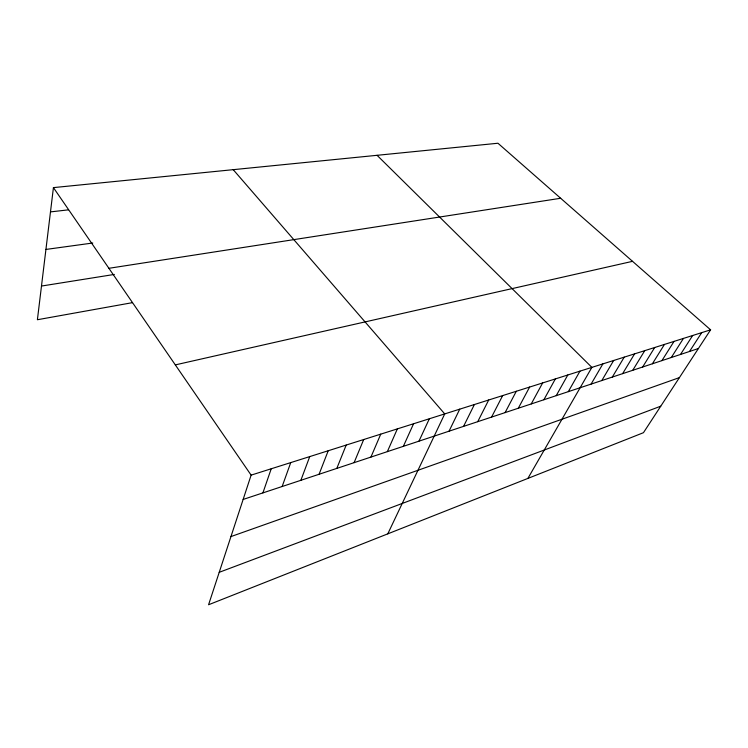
<?xml version="1.0" encoding="UTF-8"?>
<svg xmlns="http://www.w3.org/2000/svg" width="748" height="748" viewBox="0 0 748 748"><rect width="100%" height="100%" fill="white"/><g stroke="black" fill="none" stroke-linecap="round" stroke-linejoin="round"><path stroke-width="1.12" d="M53.426 187.617L251.122 475.13L208.57 604.758L643.458 432.69L710.6 329.831L497.953 143.242L53.426 187.617L37.4 319.733L132.518 302.641M262.913 492.885L271.215 468.781M282.146 486.509L290.748 462.601M300.864 480.31L309.737 456.598M319.078 474.269L328.213 450.754M336.815 468.388L346.193 445.069M354.094 462.657L363.706 439.525M370.933 457.075L380.751 434.139M387.352 451.633L397.366 428.885M403.35 446.332L413.56 423.761M418.964 441.161L429.343 418.777M387.791 533.848L444.733 413.906L233.226 169.665M449.052 431.185L459.74 409.156M463.564 426.369L474.391 404.528M477.729 421.676L488.696 400.002M491.576 417.085L502.656 395.589M505.096 412.606L516.298 391.279M518.317 408.221L529.621 387.062M531.23 403.939L542.637 382.948M543.871 399.75L555.362 378.918M556.222 395.655L567.807 374.982M568.312 391.653L579.971 371.139M527.882 478.421L591.874 367.371L377.057 155.304M591.088 384.098L602.879 363.893M601.813 380.545L613.659 360.489M612.322 377.057L624.225 357.142M622.635 373.645L634.585 353.869M632.743 370.288L644.739 350.662M642.654 367.006L654.687 347.511M652.387 363.78L664.458 344.417M661.933 360.611L674.042 341.387M671.302 357.507L683.438 338.423M680.502 354.459L692.657 335.506M689.525 351.466L701.718 332.636M219.22 572.314L660.746 406.192M230.945 536.578L679.408 377.609M243.147 499.44L698.398 348.531M251.122 475.13L710.6 329.831M175.322 364.893L632.537 261.333M41.486 286.054L114.351 274.432M108.909 268.298L560.663 198.267M45.927 249.439L92.78 243.006M50.481 211.899L68.386 209.851"/></g></svg>
